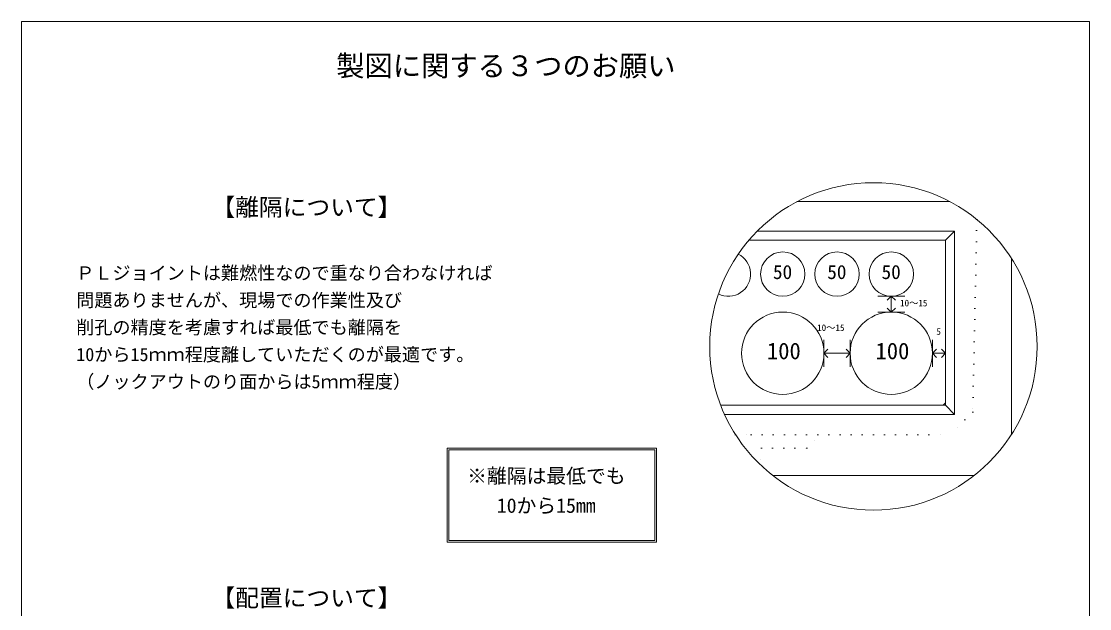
# Model space of a CAD drawing. Units: millimetres, scale not verified. Extents: x -4890 to 18490, y -2272 to 2272.
# Drawn here: x -4890 to -1830, y 590 to 2272 of the extents above; entities that cross this region are included whole.
import ezdxf
from ezdxf.enums import TextEntityAlignment as Align

# ---------------------------------------------------------------- set-up
doc = ezdxf.new("R2010")
doc.units = ezdxf.units.MM
doc.header["$LTSCALE"] = 10
doc.linetypes.add('USER5', pattern=[3.185, 0.01, -3.175])
for name, color, linetype, lineweight in [('0-2_waku', 7, 'Continuous', 18), ('0-3_gaikei', 7, 'Continuous', 18), ('0-4_kakure', 7, 'USER5', 18), ('0-5_sunpou', 7, 'Continuous', 5), ('0-7_center', 7, 'Continuous', 18), ('0-8_hole', 6, 'Continuous', 18), ('0-D_dims', 7, 'Continuous', 18)]:
    doc.layers.add(name, color=color, linetype=linetype, lineweight=lineweight)
doc.styles.add('ＭＳ ゴシック', font='')
doc.styles.get('ＭＳ ゴシック').set_extended_font_data('MS Gothic')

# ---------------------------------------------------------------- blocks, each defined once
blk = doc.blocks.new('_Open90_36')
at = {"layer": '0-5_sunpou'}
blk.add_line((0, 0), (-1, 0), dxfattribs=at)
blk.add_lwpolyline([(-0.5, 0.5), (0, 0), (-0.5, -0.5)], dxfattribs=at)

msp = doc.modelspace()

# ---------------------------------------------------------------- linework, layer by layer
at = {"layer": '0-2_waku'}
for p, q in [((-4890, 2271.74), (-1830, 2271.74)), ((-4890, 2271.74), (-1830, 2271.74)), ((-4890, 2271.74), (-4890, -2003.26)), ((-1830, 2271.74), (-1830, -2003.26))]:
    msp.add_line(p, q, dxfattribs=at)
at = {"layer": '0-3_gaikei'}
for p, q in [((-2230.13, 1755.45), (-2668.26, 1755.45)), ((-2053.92, 1088.71), (-2053.92, 1593.08)), ((-2737.81, 971.37), (-2160.59, 971.37))]:
    msp.add_line(p, q, dxfattribs=at)
at = {"layer": '0-4_kakure'}
for p, q in [((-2844.03, 1088.01), (-2799.83, 1088.01)), ((-2799.83, 1088.01), (-2229.59, 1088.01)), ((-2799.83, 1088.01), (-2229.59, 1088.01)), ((-2770.09, 1049.13), (-2773.23, 1002)), ((-2770.09, 1049.13), (-2666.41, 1049.13))]:
    msp.add_line(p, q, dxfattribs=at)
for points in [[(-2152.93, 1704.31), (-2164.79, 1152.81), (-2229.59, 1088.01)], [(-2770.09, 1049.13), (-2640.49, 1049.13), (-2601.61, 1088.01)]]:
    msp.add_lwpolyline(points, dxfattribs=at)
at = {"layer": '0-5_sunpou', "color": 150, "lineweight": 18}
for p, q in [((-2436.95, 1484.58), (-2359.19, 1484.58)), ((-2436.95, 1439.22), (-2359.19, 1439.22)), ((-2591.17, 1360.17), (-2591.17, 1282.41)), ((-2516, 1360.17), (-2516, 1282.41)), ((-2280.02, 1360.17), (-2280.02, 1282.41)), ((-2242.55, 1360.17), (-2242.55, 1282.41)), ((-2591.17, 1321.29), (-2516, 1321.29)), ((-2280.02, 1321.29), (-2242.55, 1321.29)), ((-2242.55, 1179.64), (-2249.71, 1172.25))]:
    msp.add_line(p, q, dxfattribs=at)
msp.add_circle((-2449.2, 1340.89), 468.88, dxfattribs=at)
at = {"layer": '0-7_center'}
for centre, radius in [((-2709.11, 1548.09), 63.5), ((-2553.59, 1548.09), 63.5), ((-2398.07, 1548.09), 63.5), ((-2709.11, 1321.29), 117.94), ((-2398.07, 1321.29), 117.94)]:
    msp.add_circle(centre, radius, dxfattribs=at)
msp.add_arc((-2864.63, 1548.09), 63.5, 243.19936, 63.78529, dxfattribs=at)
at = {"layer": '0-8_hole'}
for p, q in [((-2781.97, 1671.21), (-2216.63, 1671.21)), ((-2216.63, 1146.33), (-2216.63, 1671.21)), ((-2805.83, 1645.29), (-2799.83, 1645.29)), ((-2242.55, 1172.25), (-2242.55, 1645.29)), ((-2886.7, 1172.25), (-2799.83, 1172.25)), ((-2799.83, 1172.25), (-2242.55, 1172.25)), ((-2216.63, 1146.33), (-2242.55, 1172.25)), ((-2875.8, 1146.33), (-2799.83, 1146.33)), ((-2799.83, 1146.33), (-2216.63, 1146.33)), ((-3670.47, 1049.99), (-3070.47, 1049.99)), ((-3670.47, 779.99), (-3670.47, 1049.99)), ((-3665.47, 1044.99), (-3075.47, 1044.99)), ((-3665.47, 784.99), (-3665.47, 1044.99)), ((-3075.47, 784.99), (-3075.47, 1044.99)), ((-3070.47, 779.99), (-3070.47, 1049.99)), ((-3670.47, 779.99), (-3070.47, 779.99)), ((-3665.47, 784.99), (-3075.47, 784.99))]:
    msp.add_line(p, q, dxfattribs=at)
msp.add_lwpolyline([(-2799.83, 1645.29), (-2242.55, 1645.29), (-2216.63, 1671.21)], dxfattribs=at)

# ---------------------------------------------------------------- block references
at = {"layer": '0-5_sunpou', "xscale": 23.328, "yscale": 23.328}
for p, rotation in [((-2398.07, 1484.58), 90), ((-2398.07, 1439.22), 270), ((-2591.17, 1321.29), 180), ((-2280.02, 1321.29), 180)]:
    msp.add_blockref('_Open90_36', p, dxfattribs=dict(at, rotation=rotation))
for p in [(-2516, 1321.29), (-2242.55, 1321.29)]:
    msp.add_blockref('_Open90_36', p, dxfattribs=at)

# ---------------------------------------------------------------- texts
at = {"layer": '0-D_dims', "style": 'ＭＳ ゴシック'}
for s, height, p in [('製図に関する３つのお願い', 59.38, (-3988.06, 2096.94)), ('【離隔について】', 49.88, (-4345.66, 1699.85)), ('ＰＬジョイントは難燃性なので重なり合わなければ', 38.01, (-4732.78, 1520.72)), ('50', 40.38, (-2737.09, 1521.72)), ('50', 40.38, (-2581.57, 1521.72)), ('50', 40.38, (-2426.05, 1521.72)), ('問題ありませんが、現場での作業性及び', 38.01, (-4732.78, 1442.96)), ('10～15', 19, (-2373.01, 1449.9)), ('削孔の精度を考慮すれば最低でも離隔を', 38.01, (-4732.78, 1365.2)), ('10～15', 19, (-2610.54, 1379.4)), ('5', 19, (-2268.86, 1368.37)), ('100', 47.51, (-2754.39, 1289.95)), ('100', 47.51, (-2443.35, 1289.95)), ('10から15ｍｍ程度離していただくのが最適です。', 38.01, (-4732.78, 1287.44)), ('（ノックアウトのり面からは5ｍｍ程度）', 38.01, (-4732.78, 1209.68)), ('※離隔は最低でも', 41.57, (-3613.03, 937.01)), ('\u3000 10から15mm', 41.57, (-3613.03, 851.96)), ('【配置について】', 49.88, (-4345.66, 580.99))]:
    msp.add_text(s, height=height, dxfattribs=at).set_placement(p, align=Align.BOTTOM_LEFT)

doc.saveas('drawing.dxf')
